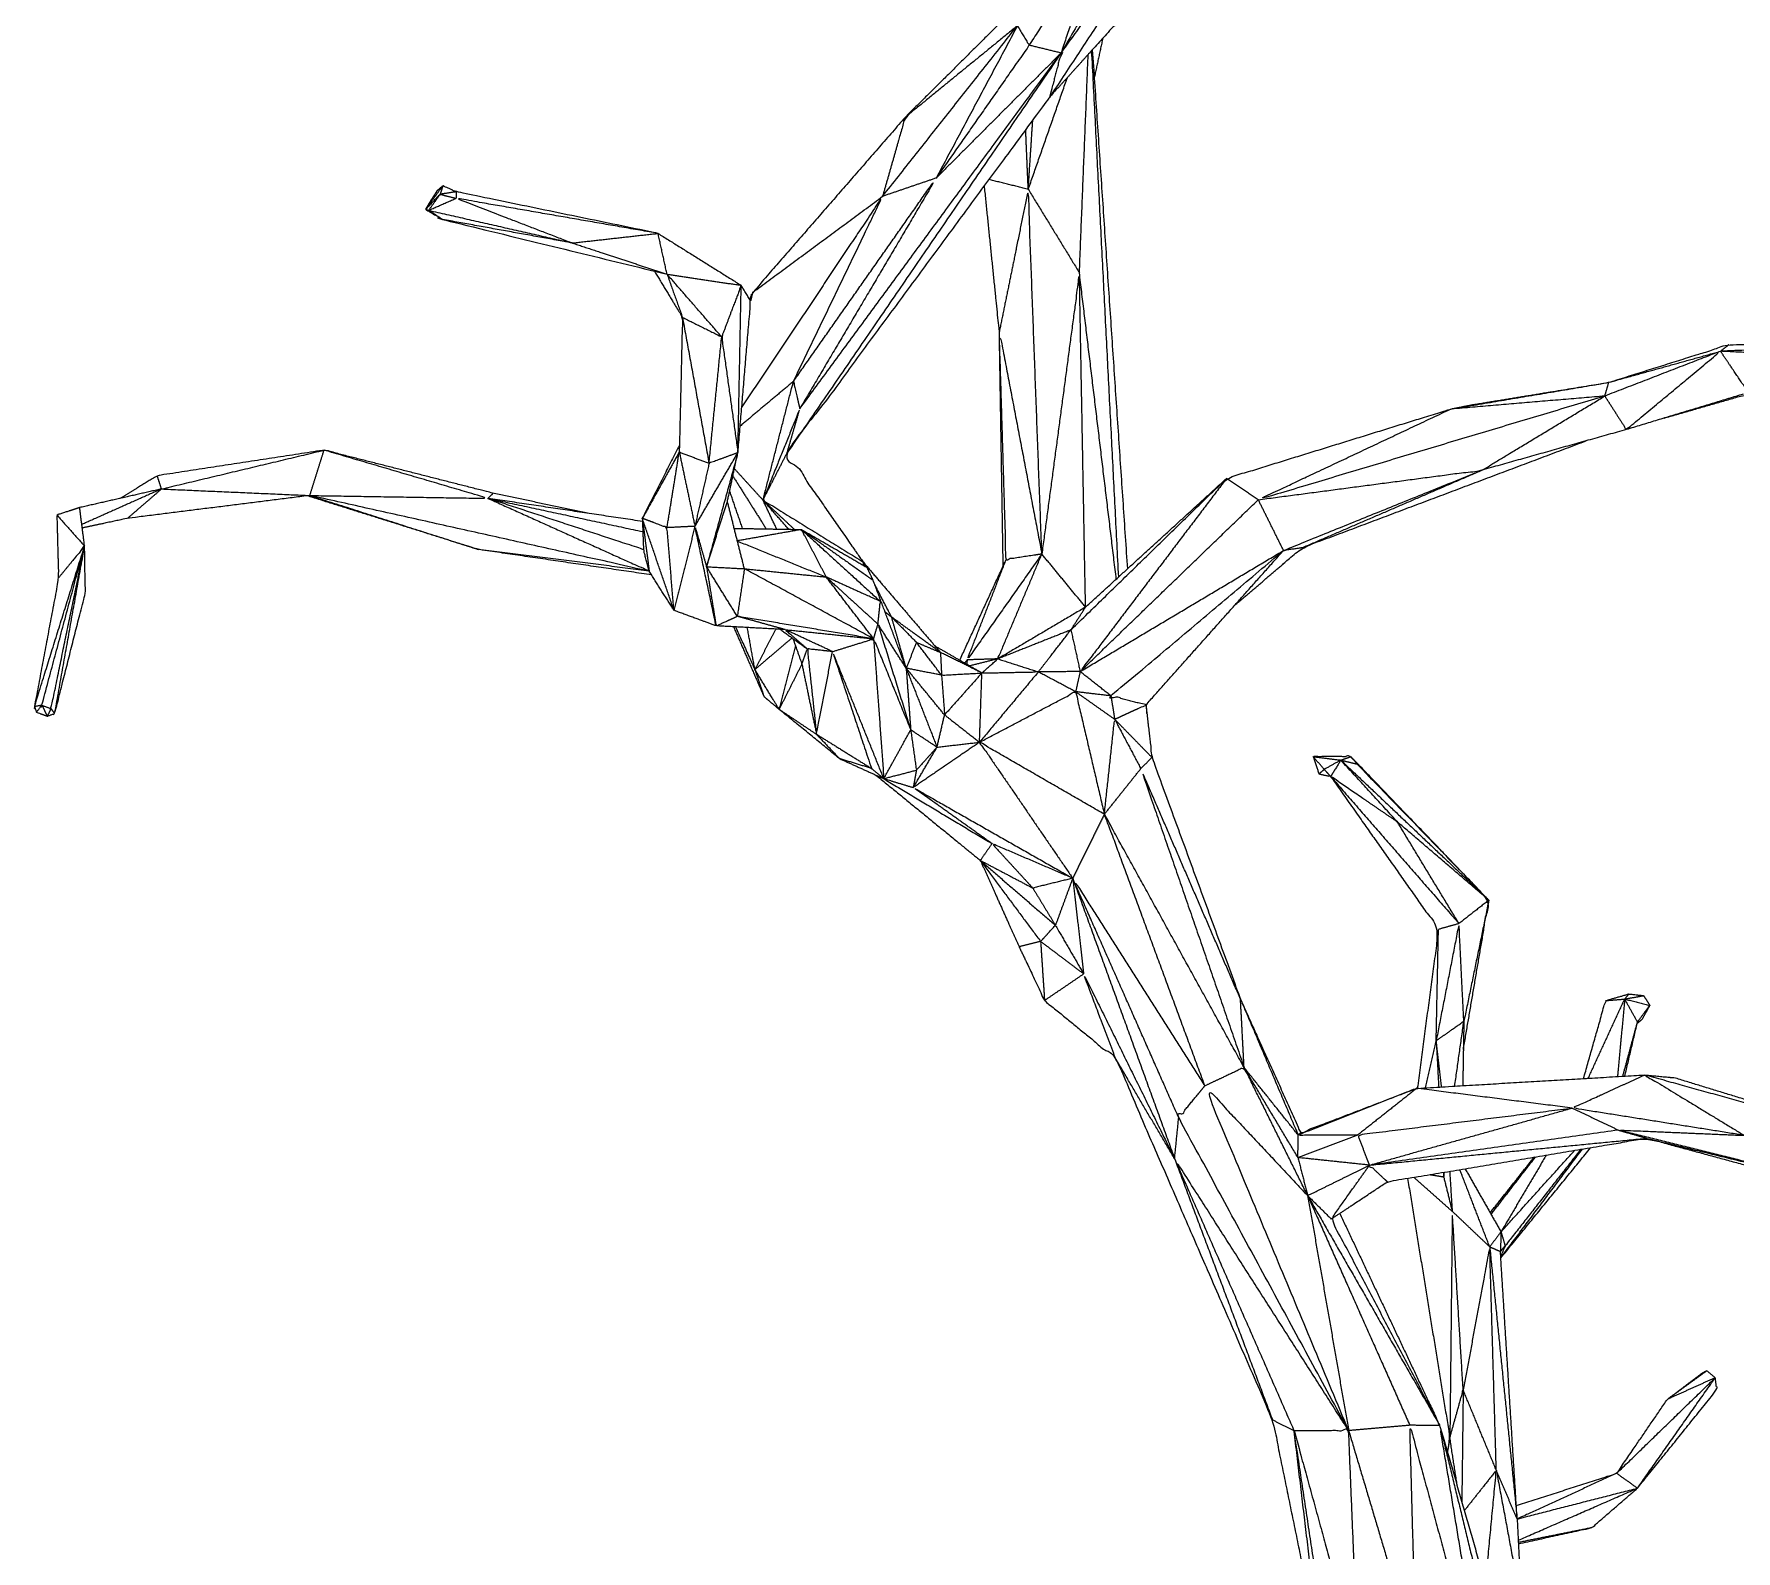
# Model space of a CAD drawing. Header units: centimetres. Extents: x 7653 to 15270, y 5751 to 14937.
# Drawn here: x 9348.8 to 9808, y 13373.2 to 13782.5 of the extents above; entities that cross this region are included whole.
import ezdxf

# ---------------------------------------------------------------- set-up
doc = ezdxf.new("R2010")
doc.units = ezdxf.units.CM
doc.layers.add('Make2D$Visible$Curves$Layer0', color=7, linetype='Continuous', true_color=0x000000)

msp = doc.modelspace()

# ---------------------------------------------------------------- linework, layer by layer
at = {"layer": 'Make2D$Visible$Curves$Layer0'}
for points, knots in [([(9703.98, 14187.35), (9685.88, 14165.71), (9667.78, 14144.07), (9661.34, 14134.87), (9654.91, 14125.67), (9641.46, 14105.58), (9628, 14085.49), (9621.99, 14069.76), (9615.97, 14054.04), (9611.5, 14035.84), (9607.04, 14017.64), (9608.36, 13998), (9609.68, 13978.36), (9620.77, 13949.54), (9631.87, 13920.73), (9641.18, 13898.31), (9650.49, 13875.89), (9652.02, 13866.52), (9653.55, 13857.16), (9632.2, 13822.01), (9610.84, 13786.85), (9597.32, 13773.41), (9583.8, 13759.97), (9563.23, 13736.35), (9542.66, 13712.73), (9542.25, 13711.83), (9541.84, 13710.93)], [0, 0, 0, 1, 1, 2, 2, 3, 3, 4, 4, 5, 5, 6, 6, 7, 7, 8, 8, 9, 9, 10, 10, 11, 11, 12, 12, 12.056202, 12.056202, 12.056202]), ([(9684.01, 13853.52), (9662.63, 13819.7), (9641.26, 13785.89), (9632.02, 13775.64), (9622.79, 13765.39), (9587.37, 13717.41), (9551.96, 13669.44), (9562.2, 13654.75), (9572.44, 13640.07), (9582.9, 13627.84), (9593.35, 13615.61)], [0.084196, 0.084196, 0.084196, 1, 1, 2, 2, 3, 3, 4, 4, 5, 5, 5]), ([(9636.49, 13809.36), (9652.97, 13831.14), (9669.46, 13852.92), (9647.68, 13815.13), (9625.9, 13777.34)], [0, 0, 0, 1, 1, 2, 2, 2]), ([(9625.9, 13777.34), (9652, 13813.46), (9678.09, 13849.59), (9650.44, 13807.49), (9622.79, 13765.39)], [0, 0, 0, 1, 1, 2, 2, 2]), ([(9614.12, 13784.71), (9625.31, 13797.03), (9636.49, 13809.36), (9626.89, 13794.4), (9617.29, 13779.45)], [0, 0, 0, 1, 1, 2, 2, 2]), ([(9577.74, 13738.68), (9595.93, 13761.69), (9614.12, 13784.71), (9612.48, 13785.78), (9610.84, 13786.85)], [0, 0, 0, 1, 1, 2, 2, 2]), ([(9614.12, 13784.71), (9598.96, 13772.34), (9583.8, 13759.97), (9580.77, 13749.32), (9577.74, 13738.68)], [0, 0, 0, 1, 1, 2, 2, 2]), ([(9614.12, 13784.71), (9615.71, 13782.08), (9617.29, 13779.45), (9604.75, 13761.53), (9592.21, 13743.62)], [0, 0, 0, 1, 1, 2, 2, 2]), ([(9555.39, 13681.36), (9590.65, 13729.35), (9625.9, 13777.34), (9624.34, 13771.36), (9622.79, 13765.39)], [0, 0, 0, 1, 1, 2, 2, 2]), ([(9517.15, 13728.68), (9489.93, 13734.29), (9462.72, 13739.91), (9460.9, 13740.71), (9459.08, 13741.51), (9458.28, 13740.83), (9457.48, 13740.15), (9456.49, 13738.59), (9455.49, 13737.03), (9454.95, 13736.1), (9454.42, 13735.16), (9456.7, 13733.8), (9458.98, 13732.43), (9489.27, 13725.05), (9519.57, 13717.67)], [-2, -2, -2, -1, -1, 0, 0, 1, 1, 2, 2, 3, 3, 4, 4, 5, 5, 5]), ([(9454.42, 13735.16), (9456.75, 13738.34), (9459.08, 13741.51), (9458.71, 13740.37), (9458.34, 13739.23)], [0, 0, 0, 1, 1, 2, 2, 2]), ([(9553.67, 13688.72), (9572.94, 13716.17), (9592.21, 13743.62), (9573.8, 13712.49), (9555.39, 13681.36)], [0, 0, 0, 1, 1, 2, 2, 2]), ([(9610.28, 13638.95), (9609.76, 13670.59), (9609.24, 13702.23), (9607.23, 13721.91), (9605.22, 13741.59)], [-3.954271, -3.954271, -3.954271, -3, -3, -2.047761, -2.047761, -2.047761]), ([(9458.34, 13739.23), (9456.38, 13737.2), (9454.42, 13735.16), (9454.84, 13735.03), (9455.26, 13734.9)], [0, 0, 0, 1, 1, 2, 2, 2]), ([(9455.26, 13734.9), (9456.8, 13737.07), (9458.34, 13739.23), (9460.48, 13738.69), (9462.62, 13738.15)], [0, 0, 0, 1, 1, 2, 2, 2]), ([(9458.98, 13732.43), (9457.12, 13733.67), (9455.26, 13734.9), (9458.94, 13736.53), (9462.62, 13738.15)], [0, 0, 0, 1, 1, 2, 2, 2]), ([(9517.15, 13728.68), (9489.88, 13733.42), (9462.62, 13738.15), (9478.31, 13732.12), (9494, 13726.09), (9506.78, 13721.88), (9519.57, 13717.67)], [0, 0, 0, 1, 1, 2, 2, 3, 3, 3]), ([(9553.67, 13688.72), (9565.7, 13713.7), (9577.74, 13738.68), (9558.74, 13710.27), (9539.74, 13681.86)], [0, 0, 0, 1, 1, 1.838969, 1.838969, 1.838969]), ([(9620.71, 13642.16), (9618.88, 13691.36), (9617.04, 13740.57), (9613.14, 13721.4), (9609.24, 13702.23)], [0, 0, 0, 1, 1, 2, 2, 2]), ([(9632.5, 13627.84), (9651.52, 13645.2), (9670.54, 13662.57), (9700.77, 13671.92), (9731, 13681.27), (9734.08, 13681.89), (9737.16, 13682.51), (9755.43, 13685.49), (9773.69, 13688.48), (9789.9, 13693.56), (9806.11, 13698.64), (9838.54, 13699.14), (9870.96, 13699.65), (9920.95, 13711.24), (9970.93, 13722.84), (10007.37, 13725.62), (10043.8, 13728.4)], [0, 0, 0, 1, 1, 2, 2, 3, 3, 4, 4, 5, 5, 6, 6, 7, 7, 8, 8, 8]), ([(9516.16, 13718.5), (9519.95, 13712.26), (9523.73, 13706.02), (9523.3, 13687.86), (9522.87, 13669.7)], [0.317316, 0.317316, 0.317316, 1, 1, 2, 2, 2]), ([(9872.57, 13693.49), (9923.54, 13707.71), (9974.5, 13721.94), (9973.99, 13717.48), (9973.48, 13713.01), (9923.03, 13703.25), (9872.57, 13693.49), (9838.21, 13695.18), (9803.84, 13696.88)], [0, 0, 0, 1, 1, 2, 2, 3, 3, 4, 4, 4]), ([(9534.32, 13700.75), (9526.94, 13709.21), (9519.57, 13717.67), (9529.57, 13716.17), (9539.58, 13714.67)], [0, 0, 0, 1, 1, 2, 2, 2]), ([(9538.7, 13669.52), (9536.51, 13685.13), (9534.32, 13700.75), (9536.95, 13707.71), (9539.58, 13714.67), (9539.14, 13692.1), (9538.7, 13669.52)], [0, 0, 0, 1, 1, 2, 2, 3, 3, 3]), ([(9540.44, 13638.2), (9538.15, 13647.29), (9535.86, 13656.37), (9537.28, 13662.95), (9538.7, 13669.52), (9540.42, 13689.97), (9542.14, 13710.42), (9540.86, 13712.55), (9539.58, 13714.67)], [-3, -3, -3, -2, -2, -1, -1, 0, 0, 1, 1, 1]), ([(9632.5, 13627.84), (9631.67, 13672.94), (9630.84, 13718.05), (9625.78, 13680.1), (9620.71, 13642.16)], [0, 0, 0, 1, 1, 2, 2, 2]), ([(9620.71, 13642.16), (9614.98, 13672.2), (9609.24, 13702.23), (9610.16, 13671.46), (9611.08, 13640.69), (9615.9, 13641.43), (9620.71, 13642.16)], [0, 0, 0, 1, 1, 2, 2, 3, 3, 3]), ([(9872.57, 13693.49), (9871.77, 13696.57), (9870.96, 13699.65), (9837.4, 13698.26), (9803.84, 13696.88)], [0, 0, 0, 1, 1, 2, 2, 2]), ([(9772.62, 13684.79), (9751.81, 13683.03), (9731, 13681.27), (9752.35, 13684.87), (9773.69, 13688.48), (9788.77, 13692.68), (9803.84, 13696.88)], [0, 0, 0, 1, 1, 2, 2, 3, 3, 3]), ([(9772.62, 13684.79), (9788.23, 13690.83), (9803.84, 13696.88), (9791.13, 13686.31), (9778.42, 13675.75), (9775.52, 13680.27), (9772.62, 13684.79)], [0, 0, 0, 1, 1, 2, 2, 3, 3, 3]), ([(9872.57, 13693.49), (9841.98, 13689.61), (9811.38, 13685.73), (9807.61, 13691.3), (9803.84, 13696.88)], [0, 0, 0, 1, 1, 2, 2, 2]), ([(9545.46, 13656.72), (9549.56, 13672.72), (9553.67, 13688.72), (9554.53, 13685.04), (9555.39, 13681.36)], [0, 0, 0, 1, 1, 2, 2, 2]), ([(9551.96, 13669.44), (9553.68, 13675.4), (9555.39, 13681.36), (9550.43, 13669.04), (9545.46, 13656.72), (9558.95, 13648.39), (9572.44, 13640.07)], [0, 0, 0, 1, 1, 2, 2, 3, 3, 3]), ([(9679.11, 13656.82), (9709.3, 13660.81), (9739.5, 13664.8), (9756.06, 13674.8), (9772.62, 13684.79)], [0, 0, 0, 1, 1, 2, 2, 2]), ([(9772.62, 13684.79), (9725.86, 13670.8), (9679.11, 13656.82), (9705.05, 13669.04), (9731, 13681.27)], [0, 0, 0, 1, 1, 2, 2, 2]), ([(9788.65, 13678.85), (9799.33, 13681.92), (9810.02, 13685), (9839.71, 13684.95), (9869.4, 13684.89), (9871.73, 13685.13), (9874.07, 13685.38)], [0.48576, 0.48576, 0.48576, 1, 1, 2, 2, 3, 3, 3]), ([(9672.66, 13628.24), (9681.79, 13636.04), (9690.91, 13643.84), (9729.24, 13658.27), (9767.56, 13672.7)], [0.569068, 0.569068, 0.569068, 1, 1, 1.988388, 1.988388, 1.988388]), ([(9498.14, 13653.17), (9485.4, 13655.87), (9472.65, 13658.57), (9449.84, 13664.38), (9427.02, 13670.19), (9404.52, 13666.74), (9382.01, 13663.29), (9377.01, 13660.24), (9372.01, 13657.19)], [0.413413, 0.413413, 0.413413, 1, 1, 2, 2, 3, 3, 3.612608, 3.612608, 3.612608]), ([(9423.19, 13657.96), (9447.22, 13657.57), (9471.24, 13657.19), (9449.13, 13663.69), (9427.02, 13670.19)], [0, 0, 0, 1, 1, 2, 2, 2]), ([(9522.92, 13671.56), (9517.91, 13661.68), (9512.9, 13651.8), (9513.06, 13647.59), (9513.21, 13643.37)], [0.255634, 0.255634, 0.255634, 1, 1, 2, 2, 2]), ([(9519.57, 13649.27), (9521.22, 13659.48), (9522.87, 13669.7), (9517.89, 13660.75), (9512.9, 13651.8)], [0, 0, 0, 1, 1, 2, 2, 2]), ([(9538.7, 13669.52), (9534.8, 13668.08), (9530.9, 13666.64), (9529, 13658.14), (9527.1, 13649.64)], [0, 0, 0, 1, 1, 2, 2, 2]), ([(9527.1, 13649.64), (9532.9, 13659.58), (9538.7, 13669.52), (9534.46, 13654.13), (9530.23, 13638.74)], [0, 0, 0, 1, 1, 2, 2, 2]), ([(9690.91, 13643.84), (9688.42, 13643.48), (9685.93, 13643.13), (9712.71, 13653.97), (9739.5, 13664.8)], [0, 0, 0, 1, 1, 2, 2, 2]), ([(9619.76, 13610.37), (9624.16, 13616.03), (9628.56, 13621.69), (9649.55, 13642.13), (9670.54, 13662.57)], [0, 0, 0, 1, 1, 2, 2, 2]), ([(9670.54, 13662.57), (9650.79, 13636.51), (9631.04, 13610.45), (9655.07, 13633.63), (9679.11, 13656.82)], [0, 0, 0, 1, 1, 2, 2, 2]), ([(9361.07, 13654.69), (9361.74, 13649.5), (9362.4, 13644.3), (9362.5, 13638), (9362.6, 13631.71), (9358.47, 13615.41), (9354.34, 13599.12), (9353.33, 13598.77), (9352.33, 13598.42), (9350.88, 13598.96), (9349.44, 13599.5), (9349.15, 13600.23), (9348.86, 13600.97), (9352.12, 13618.35), (9355.37, 13635.74), (9355.14, 13644.22), (9354.91, 13652.7), (9357.99, 13653.69), (9361.07, 13654.69)], [-8, -8, -8, -7, -7, -6, -6, -5, -5, -4, -4, -3, -3, -2, -2, -1, -1, 0, 0, 1, 1, 1]), ([(9423.19, 13657.96), (9398.59, 13654.87), (9373.98, 13651.79), (9367.88, 13650.48), (9361.78, 13649.18)], [0, 0, 0, 1, 1, 1.740338, 1.740338, 1.740338]), ([(9515.41, 13636.53), (9492.02, 13639.96), (9468.63, 13643.4), (9445.56, 13650.64), (9422.48, 13657.87)], [0.004824, 0.004824, 0.004824, 1, 1, 1.882878, 1.882878, 1.882878]), ([(9471.24, 13657.19), (9492.99, 13647.38), (9514.75, 13637.57), (9468.97, 13647.76), (9423.19, 13657.96)], [0, 0, 0, 1, 1, 2, 2, 2]), ([(9514.75, 13637.57), (9513.98, 13640.47), (9513.21, 13643.37), (9492.22, 13650.28), (9471.24, 13657.19)], [0, 0, 0, 1, 1, 2, 2, 2]), ([(9521.44, 13626.95), (9520.5, 13638.11), (9519.57, 13649.27), (9516.23, 13650.54), (9512.9, 13651.8)], [0, 0, 0, 1, 1, 2, 2, 2]), ([(9532.81, 13622.78), (9529.95, 13636.21), (9527.1, 13649.64), (9528.66, 13644.19), (9530.23, 13638.74)], [0, 0, 0, 1, 1, 2, 2, 2]), ([(9349.44, 13599.5), (9350.15, 13600.44), (9350.86, 13601.37), (9356.63, 13622.84), (9362.4, 13644.3), (9358.88, 13640.02), (9355.37, 13635.74)], [0, 0, 0, 1, 1, 2, 2, 3, 3, 3]), ([(9562.51, 13635.97), (9559.18, 13642.37), (9555.85, 13648.78), (9547.2, 13647.25), (9538.55, 13645.72)], [0, 0, 0, 1, 1, 1.994622, 1.994622, 1.994622]), ([(9538.56, 13645.66), (9550.54, 13640.81), (9562.51, 13635.97), (9569.49, 13629.61), (9576.48, 13623.25)], [2.004359, 2.004359, 2.004359, 3, 3, 4, 4, 4]), ([(9555.85, 13648.78), (9564.69, 13643.67), (9573.54, 13638.57), (9573.31, 13638.69), (9573.09, 13638.81)], [1, 1, 1, 2, 2, 2.027109, 2.027109, 2.027109]), ([(9350.86, 13601.37), (9349.86, 13601.17), (9348.86, 13600.97), (9355.63, 13622.63), (9362.4, 13644.3)], [0, 0, 0, 1, 1, 2, 2, 2]), ([(9350.86, 13601.37), (9352.11, 13600.91), (9353.35, 13600.44), (9357.88, 13622.37), (9362.4, 13644.3)], [0, 0, 0, 1, 1, 2, 2, 2]), ([(9353.35, 13600.44), (9353.85, 13599.78), (9354.34, 13599.12), (9358.37, 13621.71), (9362.4, 13644.3)], [0, 0, 0, 1, 1, 2, 2, 2]), ([(9620.71, 13642.16), (9610.64, 13627.88), (9600.57, 13613.61), (9605.83, 13627.15), (9611.08, 13640.69)], [0, 0, 0, 1, 1, 2, 2, 2]), ([(9604.53, 13610.06), (9606.68, 13611.96), (9608.83, 13613.87), (9614.77, 13628.02), (9620.71, 13642.16)], [0, 0, 0, 1, 1, 2, 2, 2]), ([(9640.35, 13597.59), (9644.57, 13599.52), (9648.8, 13601.45), (9644.08, 13602.67), (9639.36, 13603.88), (9662.64, 13623.51), (9685.93, 13643.13)], [0, 0, 0, 1, 1, 2, 2, 3, 3, 3]), ([(9551.42, 13621.78), (9542.11, 13622.28), (9532.81, 13622.78), (9527.12, 13624.87), (9521.44, 13626.95), (9518.09, 13632.26), (9514.75, 13637.57)], [-2, -2, -2, -1, -1, 0, 0, 1, 1, 1]), ([(9538.52, 13625.36), (9535.67, 13624.07), (9532.81, 13622.78), (9531.52, 13630.76), (9530.23, 13638.74), (9534.38, 13632.05), (9538.52, 13625.36)], [0, 0, 0, 1, 1, 2, 2, 3, 3, 3]), ([(9576.48, 13623.25), (9576.81, 13626.31), (9577.13, 13629.37), (9569.82, 13632.67), (9562.51, 13635.97)], [0, 0, 0, 1, 1, 2, 2, 2]), ([(9583.61, 13612.64), (9583.85, 13612), (9584.1, 13611.36), (9579.64, 13623.23), (9575.18, 13635.1)], [-0.07098, -0.07098, -0.07098, 0, 0, 1, 1, 1]), ([(9603.89, 13591.38), (9604.21, 13600.72), (9604.53, 13610.06), (9598.94, 13612.84), (9593.35, 13615.61), (9586.76, 13620.38), (9580.16, 13625.15), (9577.9, 13629.52), (9575.64, 13633.89)], [0, 0, 0, 1, 1, 2, 2, 3, 3, 3.586021, 3.586021, 3.586021]), ([(9538.05, 13622.5), (9540.66, 13616.75), (9543.27, 13611), (9544.51, 13607.34), (9545.74, 13603.67)], [0.703111, 0.703111, 0.703111, 1, 1, 2, 2, 2]), ([(9564.23, 13615.84), (9557.83, 13618.81), (9551.42, 13621.78), (9554.42, 13619.17), (9557.43, 13616.57)], [0, 0, 0, 1, 1, 2, 2, 2]), ([(9584.1, 13611.36), (9580.29, 13617.31), (9576.48, 13623.25), (9580.9, 13608.98), (9585.32, 13594.72)], [0, 0, 0, 1, 1, 2, 2, 2]), ([(9594.46, 13598.76), (9589.28, 13605.06), (9584.1, 13611.36), (9582.13, 13618.26), (9580.16, 13625.15)], [0, 0, 0, 1, 1, 2, 2, 2]), ([(9580.16, 13625.15), (9583.52, 13621.75), (9586.88, 13618.34), (9590.12, 13616.98), (9593.35, 13615.61)], [0, 0, 0, 1, 1, 2, 2, 2]), ([(9554.22, 13617.44), (9552.01, 13608.85), (9549.81, 13600.26), (9546.54, 13605.63), (9543.27, 13611)], [0.176834, 0.176834, 0.176834, 1, 1, 2, 2, 2]), ([(9564.23, 13615.84), (9569.78, 13617.56), (9575.32, 13619.29), (9580.32, 13607), (9585.32, 13594.72)], [0, 0, 0, 1, 1, 2, 2, 2]), ([(9564.23, 13615.84), (9562.07, 13604.69), (9559.9, 13593.54), (9558.66, 13605.05), (9557.43, 13616.57), (9560.83, 13616.2), (9564.23, 13615.84)], [0, 0, 0, 1, 1, 2, 2, 3, 3, 3]), ([(9578.06, 13581.56), (9576.4, 13582.94), (9574.74, 13584.31), (9569.48, 13600.08), (9564.23, 13615.84), (9571.15, 13598.7), (9578.06, 13581.56)], [0, 0, 0, 1, 1, 2, 2, 3, 3, 3]), ([(9593.35, 13615.61), (9593.5, 13612.54), (9593.65, 13609.47), (9599.09, 13609.77), (9604.53, 13610.06)], [0, 0, 0, 1, 1, 2, 2, 2]), ([(9604.53, 13610.06), (9599.5, 13604.41), (9594.46, 13598.76), (9599.18, 13595.07), (9603.89, 13591.38)], [0, 0, 0, 1, 1, 2, 2, 2]), ([(9604.53, 13610.06), (9612.15, 13610.22), (9619.76, 13610.37), (9611.83, 13600.88), (9603.89, 13591.38)], [0, 0, 0, 1, 1, 2, 2, 2]), ([(9566.1, 13586.97), (9557.96, 13593.62), (9549.81, 13600.26), (9547.77, 13601.97), (9545.74, 13603.67)], [0, 0, 0, 1, 1, 2, 2, 2]), ([(9603.89, 13591.38), (9616.86, 13598.2), (9629.83, 13605.01), (9633.7, 13588.48), (9637.58, 13571.94)], [0, 0, 0, 1, 1, 2, 2, 2]), ([(9648.8, 13601.45), (9649.6, 13594.36), (9650.41, 13587.28), (9662.36, 13554.68), (9674.31, 13522.07), (9682.44, 13504.05), (9690.56, 13486.03), (9706.22, 13492.01), (9721.87, 13497.99), (9752.64, 13499.81), (9783.41, 13501.62), (9787.34, 13501.24), (9791.27, 13500.87)], [-1, -1, -1, 0, 0, 1, 1, 2, 2, 3, 3, 4, 4, 5, 5, 5]), ([(9592.41, 13590.05), (9588.87, 13592.38), (9585.32, 13594.72), (9586.08, 13589.28), (9586.84, 13583.84)], [0, 0, 0, 1, 1, 2, 2, 2]), ([(9637.58, 13571.94), (9638.96, 13584.77), (9640.35, 13597.59), (9643.88, 13590.93), (9647.42, 13584.26)], [0, 0, 0, 1, 1, 2, 2, 2]), ([(9586.02, 13579.16), (9586.43, 13581.5), (9586.84, 13583.84), (9589.63, 13586.95), (9592.41, 13590.05), (9589.22, 13584.6), (9586.02, 13579.16)], [0, 0, 0, 1, 1, 2, 2, 3, 3, 3]), ([(9637.58, 13571.94), (9620.73, 13581.66), (9603.89, 13591.38), (9616.47, 13573.04), (9629.04, 13554.69)], [0, 0, 0, 1, 1, 2, 2, 2]), ([(9566.1, 13586.97), (9572.08, 13584.26), (9578.06, 13581.56), (9582.04, 13580.36), (9586.02, 13579.16)], [0, 0, 0, 1, 1, 2, 2, 2]), ([(9734.45, 13508.47), (9737.89, 13528.62), (9741.32, 13548.76), (9722.72, 13568.13), (9704.11, 13587.5), (9699.02, 13587.5), (9693.93, 13587.49), (9694.71, 13585.16), (9695.49, 13582.83), (9697.07, 13582.49), (9698.64, 13582.14), (9713.18, 13561.51), (9727.73, 13540.89), (9724.88, 13519.44), (9722.03, 13498)], [-3.915553, -3.915553, -3.915553, -3, -3, -2, -2, -1, -1, 0, 0, 1, 1, 2, 2, 2.658586, 2.658586, 2.658586]), ([(9701.39, 13586.56), (9699.14, 13585.31), (9696.89, 13584.06), (9697.76, 13583.1), (9698.64, 13582.14)], [0, 0, 0, 1, 1, 2, 2, 2]), ([(9716.66, 13569.87), (9709.02, 13578.22), (9701.39, 13586.56), (9700.01, 13584.35), (9698.64, 13582.14)], [0, 0, 0, 1, 1, 2, 2, 2]), ([(9704.11, 13587.5), (9704.93, 13586.5), (9705.75, 13585.5), (9723.54, 13567.13), (9741.32, 13548.76)], [1, 1, 1, 2, 2, 3, 3, 3]), ([(9575.9, 13582.54), (9590, 13571.02), (9604.1, 13559.5), (9609.34, 13547.85), (9614.57, 13536.21), (9618, 13528.96), (9621.43, 13521.71), (9631.02, 13513.87), (9640.61, 13506.03), (9661.78, 13457.28), (9682.95, 13408.52), (9689.5, 13376.58), (9696.05, 13344.64)], [0.044682, 0.044682, 0.044682, 1, 1, 2, 2, 3, 3, 4, 4, 5, 5, 6, 6, 6]), ([(9674.31, 13522.07), (9660.87, 13553.17), (9647.42, 13584.26), (9661.35, 13543.95), (9675.28, 13503.63)], [0, 0, 0, 1, 1, 2, 2, 2]), ([(9733.27, 13542.45), (9715.95, 13562.29), (9698.64, 13582.14), (9707.65, 13576.01), (9716.66, 13569.87), (9724.96, 13556.16), (9733.27, 13542.45)], [0, 0, 0, 1, 1, 2, 2, 3, 3, 3]), ([(9607.27, 13564.02), (9596.65, 13571.59), (9586.02, 13579.16), (9607.53, 13566.93), (9629.04, 13554.69)], [0, 0, 0, 1, 1, 2, 2, 2]), ([(9675.28, 13503.63), (9656.43, 13537.79), (9637.58, 13571.94), (9651.12, 13535.29), (9664.66, 13498.64)], [0, 0, 0, 1, 1, 2, 2, 2]), ([(9629.04, 13554.69), (9618.16, 13559.36), (9607.27, 13564.02), (9612.77, 13558.03), (9618.27, 13552.04)], [0, 0, 0, 1, 1, 2, 2, 2]), ([(9629.04, 13554.69), (9623.66, 13553.37), (9618.27, 13552.04), (9621.33, 13547.01), (9624.38, 13541.98)], [0, 0, 0, 1, 1, 2, 2, 2]), ([(9657.64, 13490.08), (9643.34, 13522.39), (9629.04, 13554.69), (9646.85, 13526.67), (9664.66, 13498.64)], [0, 0, 0, 1, 1, 2, 2, 2]), ([(9620.38, 13537.62), (9622.38, 13539.8), (9624.38, 13541.98), (9628.18, 13535.43), (9631.99, 13528.87)], [0, 0, 0, 1, 1, 2, 2, 2]), ([(9734.58, 13516.02), (9733.92, 13529.23), (9733.27, 13542.45), (9730.19, 13526.64), (9727.12, 13510.84)], [0, 0, 0, 1, 1, 2, 2, 2]), ([(9631.99, 13528.87), (9626.18, 13533.25), (9620.38, 13537.62), (9620.9, 13529.67), (9621.43, 13521.71)], [0, 0, 0, 1, 1, 2, 2, 2]), ([(9656.53, 13479.02), (9644.26, 13503.95), (9631.99, 13528.87), (9636.3, 13517.45), (9640.61, 13506.03), (9648.57, 13492.53), (9656.53, 13479.02)], [0, 0, 0, 1, 1, 2, 2, 3, 3, 3]), ([(9766.88, 13500.65), (9769.87, 13511.16), (9772.85, 13521.67), (9775.97, 13522.56), (9779.09, 13523.46), (9781.09, 13523.23), (9783.09, 13523.01), (9783.92, 13521.69), (9784.76, 13520.38)], [1.247928, 1.247928, 1.247928, 2, 2, 3, 3, 4, 4, 5, 5, 5]), ([(9779.09, 13523.46), (9778.54, 13522.77), (9777.98, 13522.09), (9781.37, 13521.23), (9784.76, 13520.38)], [3, 3, 3, 4, 4, 5, 5, 5]), ([(9778.02, 13501.3), (9779.73, 13508.6), (9781.44, 13515.89), (9783.1, 13518.14), (9784.76, 13520.38)], [1.434953, 1.434953, 1.434953, 2, 2, 3, 3, 3]), ([(9732.11, 13498.59), (9733.35, 13507.31), (9734.58, 13516.02), (9730.85, 13513.43), (9727.12, 13510.84)], [0.443749, 0.443749, 0.443749, 1, 1, 2, 2, 2]), ([(9724.21, 13498.13), (9725.66, 13504.48), (9727.12, 13510.84), (9727.46, 13504.59), (9727.8, 13498.34)], [0.6376911, 0.6376911, 0.6376911, 1, 1, 1.3403658, 1.3403658, 1.3403658]), ([(9692.43, 13469.05), (9683.86, 13486.34), (9675.28, 13503.63), (9669.97, 13501.13), (9664.66, 13498.64)], [0, 0, 0, 1, 1, 2, 2, 2]), ([(9703.5, 13405.64), (9680.57, 13447.86), (9657.64, 13490.08), (9661.15, 13494.36), (9664.66, 13498.64)], [0, 0, 0, 1, 1, 2, 2, 2]), ([(9721.87, 13497.99), (9705.87, 13491.7), (9689.87, 13485.41), (9697.94, 13485.43), (9706.01, 13485.45)], [0, 0, 0, 1, 1, 2, 2, 2]), ([(9763.82, 13492.67), (9742.85, 13495.33), (9721.87, 13497.99), (9721.95, 13497.99), (9722.03, 13498)], [0, 0, 0, 1, 1, 1.002319, 1.002319, 1.002319]), ([(9810.26, 13485.3), (9787.04, 13488.99), (9763.82, 13492.67), (9773.62, 13497.15), (9783.41, 13501.62)], [0, 0, 0, 1, 1, 2, 2, 2]), ([(9838.41, 13486.23), (9824.34, 13485.77), (9810.26, 13485.3), (9796.84, 13493.46), (9783.41, 13501.62), (9810.91, 13493.93), (9838.41, 13486.23)], [0, 0, 0, 1, 1, 2, 2, 3, 3, 3]), ([(9703.5, 13405.64), (9684.08, 13452.14), (9664.66, 13498.64), (9678.55, 13483.85), (9692.43, 13469.05), (9700.78, 13473.16), (9709.12, 13477.27)], [0, 0, 0, 1, 1, 2, 2, 3, 3, 3]), ([(9709.12, 13477.27), (9707.56, 13481.36), (9706.01, 13485.45), (9734.91, 13489.06), (9763.82, 13492.67)], [0, 0, 0, 1, 1, 2, 2, 2]), ([(9709.12, 13477.27), (9699.46, 13478.29), (9689.81, 13479.32), (9697.91, 13482.38), (9706.01, 13485.45)], [0, 0, 0, 1, 1, 2, 2, 2]), ([(9698.81, 13462.74), (9706.38, 13467.76), (9713.94, 13472.79), (9748.92, 13478.65), (9783.89, 13484.52), (9809.77, 13477.52), (9835.65, 13470.52)], [0, 0, 0, 1, 1, 2, 2, 2.944199, 2.944199, 2.944199]), ([(9776.27, 13486.74), (9742.7, 13482.01), (9709.12, 13477.27), (9711.53, 13475.03), (9713.94, 13472.79)], [0, 0, 0, 1, 1, 2, 2, 2]), ([(9776.27, 13486.74), (9780.08, 13485.63), (9783.89, 13484.52), (9807.84, 13478.72), (9831.8, 13472.93)], [0, 0, 0, 1, 1, 2, 2, 2]), ([(9831.8, 13472.93), (9804.04, 13479.84), (9776.27, 13486.74), (9793.27, 13486.02), (9810.26, 13485.3)], [0, 0, 0, 1, 1, 2, 2, 2]), ([(9766.13, 13481.54), (9755.93, 13468.51), (9745.72, 13455.48), (9745.13, 13454.08), (9744.54, 13452.67)], [0.310548, 0.310548, 0.310548, 1, 1, 1.734178, 1.734178, 1.734178]), ([(9756.82, 13479.98), (9750.71, 13469.63), (9744.61, 13459.28), (9754.54, 13470.27), (9764.47, 13481.26)], [0.399016, 0.399016, 0.399016, 1, 1, 1.646651, 1.646651, 1.646651]), ([(9703.5, 13405.64), (9680.01, 13442.33), (9656.53, 13479.02), (9672.66, 13442.29), (9688.79, 13405.55)], [0, 0, 0, 1, 1, 2, 2, 2]), ([(9728.1, 13407.01), (9713.46, 13434.88), (9698.81, 13462.74), (9703.96, 13470), (9709.12, 13477.27)], [0, 0, 0, 1, 1, 2, 2, 2]), ([(9725.47, 13474.72), (9727.3, 13474.42), (9729.13, 13474.12), (9730.29, 13469.47), (9731.45, 13464.81)], [0.635809, 0.635809, 0.635809, 1, 1, 2, 2, 2]), ([(9719.41, 13473.71), (9725.11, 13438.72), (9730.81, 13403.74), (9730.48, 13401.82), (9730.15, 13399.89)], [3.028552, 3.028552, 3.028552, 4, 4, 4.093179, 4.093179, 4.093179]), ([(9701.09, 13464.25), (9714.6, 13435.63), (9728.1, 13407.01), (9738.65, 13370.35), (9749.2, 13333.68), (9771.46, 13327.95), (9793.71, 13322.22), (9813.86, 13310.23), (9834.01, 13298.24), (9876.11, 13253.44), (9918.2, 13208.65)], [-0.996966, -0.996966, -0.996966, 0, 0, 1, 1, 2, 2, 3, 3, 3.998938, 3.998938, 3.998938]), ([(9734.4, 13416.6), (9732.93, 13440.7), (9731.45, 13464.81), (9731.13, 13434.27), (9730.81, 13403.74)], [0, 0, 0, 1, 1, 2, 2, 2]), ([(9743.34, 13394.96), (9742.45, 13425.1), (9741.56, 13455.24), (9737.98, 13435.92), (9734.4, 13416.6)], [0, 0, 0, 1, 1, 2, 2, 2]), ([(9741.56, 13455.24), (9743.01, 13454.6), (9744.45, 13453.96), (9745.09, 13454.72), (9745.72, 13455.48)], [0, 0, 0, 1, 1, 2, 2, 2]), ([(9748.72, 13385.4), (9762.28, 13389.76), (9775.84, 13394.13), (9782.68, 13404.12), (9789.52, 13414.1), (9793.98, 13417.46), (9798.44, 13420.82)], [1.00946, 1.00946, 1.00946, 2, 2, 3, 3, 4, 4, 4]), ([(9749.3, 13375.11), (9759.19, 13377.28), (9769.09, 13379.44), (9775.26, 13384.78), (9781.44, 13390.11), (9792.15, 13403.4), (9802.87, 13416.7), (9802.64, 13418.3), (9802.41, 13419.9), (9801.27, 13420.85), (9800.14, 13421.8), (9799.29, 13421.31), (9798.44, 13420.82)], [0.277268, 0.277268, 0.277268, 1, 1, 2, 2, 3, 3, 4, 4, 5, 5, 6, 6, 6]), ([(9802.41, 13419.9), (9795.97, 13417), (9789.52, 13414.1), (9794.83, 13417.95), (9800.14, 13421.8)], [3, 3, 3, 4, 4, 5, 5, 5]), ([(9730.81, 13403.74), (9732.61, 13410.17), (9734.4, 13416.6), (9734.22, 13401.5), (9734.03, 13386.4)], [0, 0, 0, 1, 1, 1.902758, 1.902758, 1.902758]), ([(9699.22, 13336.36), (9702.65, 13339.63), (9706.08, 13342.89), (9697.43, 13374.22), (9688.79, 13405.55), (9694, 13370.96), (9699.22, 13336.36)], [0, 0, 0, 1, 1, 2, 2, 3, 3, 3]), ([(9706.08, 13342.89), (9704.79, 13374.27), (9703.5, 13405.64), (9696.14, 13405.6), (9688.79, 13405.55)], [0, 0, 0, 1, 1, 2, 2, 2]), ([(9699.22, 13336.36), (9697.63, 13340.5), (9696.05, 13344.64), (9692.42, 13375.1), (9688.79, 13405.55)], [0, 0, 0, 1, 1, 2, 2, 2]), ([(9721.73, 13344.59), (9720.87, 13375.83), (9720.01, 13407.08), (9730.51, 13368.12), (9741.01, 13329.15)], [0, 0, 0, 1, 1, 2, 2, 2]), ([(9741.01, 13329.15), (9734.56, 13368.08), (9728.1, 13407.01), (9737.05, 13370.29), (9746, 13333.57)], [0, 0, 0, 1, 1, 2, 2, 2]), ([(9740.43, 13364.16), (9741.89, 13379.56), (9743.34, 13394.96), (9739.03, 13389.51), (9734.71, 13384.06)], [0.241952, 0.241952, 0.241952, 1, 1, 1.923302, 1.923302, 1.923302]), ([(9775.84, 13394.13), (9762.4, 13387.97), (9748.97, 13381.8), (9765.2, 13385.96), (9781.44, 13390.11)], [0, 0, 0, 1, 1, 2, 2, 2])]:
    msp.add_open_spline(points, degree=2, knots=knots, dxfattribs=at)
for points in [[(9636.49, 13809.36), (9631.2, 13793.35), (9625.9, 13777.34)], [(9614.12, 13784.71), (9603.17, 13764.16), (9592.21, 13743.62)], [(9625.9, 13777.34), (9621.6, 13778.39), (9617.29, 13779.45)], [(9641.45, 13636), (9637.81, 13707.02), (9634.18, 13778.03)], [(9634.33, 13778.2), (9639.06, 13708.17), (9643.79, 13638.14)], [(9637.14, 13781.32), (9635.99, 13775.98), (9634.84, 13770.64)], [(9625.9, 13777.34), (9588.93, 13723.39), (9551.96, 13669.44)], [(9625.9, 13777.34), (9609.06, 13760.48), (9592.21, 13743.62)], [(9630.84, 13718.05), (9632.03, 13747.51), (9633.22, 13776.96)], [(9617.04, 13740.57), (9622.31, 13755.64), (9627.59, 13770.72)], [(9617.04, 13740.57), (9617.65, 13749.91), (9618.26, 13759.26)], [(9617.04, 13740.57), (9616.69, 13748.62), (9616.35, 13756.67)], [(9592.21, 13743.62), (9584.98, 13741.15), (9577.74, 13738.68)], [(9617.04, 13740.57), (9611.73, 13741.89), (9606.42, 13743.21)], [(9457.48, 13740.15), (9455.95, 13737.66), (9454.42, 13735.16)], [(9462.72, 13739.91), (9460.53, 13739.57), (9458.34, 13739.23)], [(9462.72, 13739.91), (9462.67, 13739.03), (9462.62, 13738.15)], [(9542.66, 13712.73), (9560.2, 13725.7), (9577.74, 13738.68)], [(9617.04, 13740.57), (9623.94, 13729.31), (9630.84, 13718.05)], [(9455.26, 13734.9), (9474.63, 13730.5), (9494, 13726.09)], [(9494, 13726.09), (9476.49, 13729.26), (9458.98, 13732.43)], [(9494, 13726.09), (9505.57, 13727.39), (9517.15, 13728.68)], [(9519.57, 13717.67), (9518.36, 13723.17), (9517.15, 13728.68)], [(9517.15, 13728.68), (9528.36, 13721.68), (9539.58, 13714.67)], [(9640.8, 13635.41), (9635.82, 13676.73), (9630.84, 13718.05)], [(9519.57, 13717.67), (9521.65, 13711.84), (9523.73, 13706.02)], [(9542.66, 13712.73), (9542.39, 13711.6), (9542.11, 13710.47)], [(9523.73, 13706.02), (9529.03, 13703.38), (9534.32, 13700.75)], [(9523.73, 13706.02), (9527.32, 13686.33), (9530.9, 13666.64)], [(9530.9, 13666.64), (9532.61, 13683.69), (9534.32, 13700.75)], [(9806.11, 13698.64), (9804.98, 13697.76), (9803.84, 13696.88)], [(9553.67, 13688.72), (9546.49, 13682.71), (9539.31, 13676.7)], [(9772.62, 13684.79), (9773.16, 13686.64), (9773.69, 13688.48)], [(9809.92, 13685.29), (9794.17, 13680.52), (9778.42, 13675.75)], [(9778.42, 13675.75), (9758.96, 13670.28), (9739.5, 13664.8)], [(9383.16, 13659.72), (9405.09, 13664.96), (9427.02, 13670.19)], [(9423.19, 13657.96), (9425.11, 13664.08), (9427.02, 13670.19)], [(9522.87, 13669.7), (9524.99, 13659.67), (9527.1, 13649.64)], [(9522.87, 13669.7), (9526.89, 13668.17), (9530.9, 13666.64)], [(9545.46, 13656.72), (9548.71, 13663.08), (9551.96, 13669.44)], [(9383.16, 13659.72), (9382.59, 13661.51), (9382.01, 13663.29)], [(9537.34, 13663.2), (9541.83, 13656.08), (9546.32, 13648.95)], [(9537.76, 13665.15), (9541.61, 13660.94), (9545.46, 13656.72)], [(9690.91, 13643.84), (9715.21, 13654.32), (9739.5, 13664.8)], [(9383.16, 13659.72), (9372.12, 13657.21), (9361.07, 13654.69)], [(9383.16, 13659.72), (9372.41, 13654.92), (9361.66, 13650.13)], [(9383.16, 13659.72), (9378.57, 13655.75), (9373.98, 13651.79)], [(9383.16, 13659.72), (9403.18, 13658.84), (9423.19, 13657.96)], [(9471.24, 13657.19), (9471.95, 13657.88), (9472.65, 13658.57)], [(9539.95, 13649.06), (9538.21, 13654.13), (9536.47, 13659.21)], [(9679.11, 13656.82), (9674.82, 13659.69), (9670.54, 13662.57)], [(9423.19, 13657.96), (9445.91, 13650.68), (9468.63, 13643.4)], [(9471.24, 13657.19), (9492.13, 13652.7), (9513.03, 13648.2)], [(9512.93, 13650.96), (9492.08, 13654.07), (9471.24, 13657.19)], [(9530.23, 13638.74), (9533.05, 13647.56), (9535.86, 13656.37)], [(9553.93, 13648.81), (9549.69, 13652.77), (9545.46, 13656.72)], [(9549.17, 13648.9), (9547.31, 13652.81), (9545.46, 13656.72)], [(9552.41, 13648.84), (9548.93, 13652.78), (9545.46, 13656.72)], [(9685.93, 13643.13), (9682.52, 13649.97), (9679.11, 13656.82)], [(9354.91, 13652.7), (9358.65, 13648.5), (9362.4, 13644.3)], [(9512.9, 13651.8), (9513.83, 13644.69), (9514.75, 13637.57)], [(9521.44, 13626.95), (9517.17, 13639.38), (9512.9, 13651.8)], [(9527.1, 13649.64), (9523.33, 13649.46), (9519.57, 13649.27)], [(9527.1, 13649.64), (9524.27, 13638.3), (9521.44, 13626.95)], [(9537.7, 13649.1), (9546.77, 13648.94), (9555.85, 13648.78)], [(9555.85, 13648.78), (9566.49, 13639.08), (9577.13, 13629.37)], [(9555.85, 13648.78), (9565.51, 13641.94), (9575.18, 13635.1)], [(9514.75, 13637.57), (9491.69, 13640.48), (9468.63, 13643.4)], [(9573.08, 13638.84), (9572.76, 13639.45), (9572.44, 13640.07)], [(9572.44, 13640.07), (9572.48, 13639.61), (9572.53, 13639.16)], [(9598.55, 13613.5), (9604.81, 13627.09), (9611.08, 13640.69)], [(9632.5, 13627.84), (9626.61, 13635), (9620.71, 13642.16)], [(9631.04, 13610.45), (9658.49, 13626.79), (9685.93, 13643.13)], [(9648.8, 13601.45), (9667.36, 13622.29), (9685.93, 13643.13)], [(9530.23, 13638.74), (9535.33, 13638.47), (9540.44, 13638.2)], [(9540.44, 13638.2), (9539.48, 13631.78), (9538.52, 13625.36)], [(9540.44, 13638.2), (9540.42, 13638.24), (9540.4, 13638.29)], [(9540.44, 13638.2), (9551.47, 13637.08), (9562.51, 13635.97)], [(9575.32, 13619.29), (9557.88, 13628.75), (9540.44, 13638.2)], [(9575.32, 13619.29), (9568.92, 13627.63), (9562.51, 13635.97)], [(9575.18, 13635.1), (9574.36, 13636.84), (9573.54, 13638.57)], [(9578.38, 13626.6), (9579.27, 13625.88), (9580.16, 13625.15)], [(9632.5, 13627.84), (9620.67, 13620.85), (9608.83, 13613.87)], [(9628.56, 13621.69), (9630.53, 13624.76), (9632.5, 13627.84)], [(9537.52, 13622.53), (9541.63, 13613.1), (9545.74, 13603.67)], [(9575.32, 13619.29), (9556.92, 13622.32), (9538.52, 13625.36)], [(9551.42, 13621.78), (9544.97, 13623.57), (9538.52, 13625.36)], [(9543.27, 13611), (9542.25, 13616.67), (9541.23, 13622.33)], [(9548.9, 13621.92), (9546.09, 13616.46), (9543.27, 13611)], [(9550.1, 13621.85), (9553.76, 13619.21), (9557.43, 13616.57)], [(9551.42, 13621.78), (9563.37, 13620.54), (9575.32, 13619.29)], [(9575.32, 13619.29), (9575.9, 13621.27), (9576.48, 13623.25)], [(9628.56, 13621.69), (9618.69, 13617.78), (9608.83, 13613.87)], [(9628.56, 13621.69), (9629.8, 13616.07), (9631.04, 13610.45)], [(9543.27, 13611), (9548.29, 13615.27), (9553.3, 13619.54)], [(9553.54, 13619.37), (9554.75, 13615.92), (9555.96, 13612.48)], [(9575.32, 13619.29), (9576.69, 13600.43), (9578.06, 13581.56)], [(9586.88, 13618.34), (9585.49, 13614.85), (9584.1, 13611.36)], [(9593.65, 13609.47), (9590.26, 13613.91), (9586.88, 13618.34)], [(9604.53, 13610.06), (9598.22, 13613.68), (9591.91, 13617.3)], [(9555.96, 13612.48), (9552.88, 13606.37), (9549.81, 13600.26)], [(9555.96, 13612.48), (9556.7, 13614.52), (9557.43, 13616.57)], [(9555.96, 13612.48), (9557.93, 13603.01), (9559.9, 13593.54)], [(9584.1, 13611.36), (9583.85, 13612), (9583.61, 13612.64)], [(9600.57, 13613.61), (9600.23, 13613.17), (9599.88, 13612.73)], [(9600.57, 13613.61), (9600.48, 13613.02), (9600.39, 13612.44)], [(9608.83, 13613.87), (9604.7, 13613.74), (9600.57, 13613.61)], [(9608.83, 13613.87), (9605.02, 13612.92), (9601.2, 13611.97)], [(9608.83, 13613.87), (9614.3, 13612.12), (9619.76, 13610.37)], [(9584.1, 13611.36), (9588.26, 13600.7), (9592.41, 13590.05)], [(9584.1, 13611.36), (9584.71, 13603.04), (9585.32, 13594.72)], [(9593.65, 13609.47), (9588.87, 13610.42), (9584.1, 13611.36)], [(9593.65, 13609.47), (9594.05, 13604.11), (9594.46, 13598.76)], [(9631.04, 13610.45), (9625.4, 13610.41), (9619.76, 13610.37)], [(9629.83, 13605.01), (9624.79, 13607.69), (9619.76, 13610.37)], [(9631.04, 13610.45), (9630.43, 13607.73), (9629.83, 13605.01)], [(9639.36, 13603.88), (9635.2, 13607.16), (9631.04, 13610.45)], [(9629.83, 13605.01), (9635.09, 13601.3), (9640.35, 13597.59)], [(9639.36, 13603.88), (9634.59, 13604.45), (9629.83, 13605.01)], [(9639.36, 13603.88), (9639.85, 13600.74), (9640.35, 13597.59)], [(9350.86, 13601.37), (9351.6, 13599.9), (9352.33, 13598.42)], [(9353.35, 13600.44), (9352.84, 13599.43), (9352.33, 13598.42)], [(9549.81, 13600.26), (9554.85, 13596.9), (9559.9, 13593.54)], [(9592.41, 13590.05), (9593.44, 13594.4), (9594.46, 13598.76)], [(9649.06, 13599.12), (9648.99, 13600.36), (9648.92, 13601.59)], [(9578.06, 13581.56), (9581.69, 13588.14), (9585.32, 13594.72)], [(9640.35, 13597.59), (9645.38, 13592.44), (9650.41, 13587.28)], [(9559.9, 13593.54), (9567.32, 13588.93), (9574.74, 13584.31)], [(9559.9, 13593.54), (9563, 13590.25), (9566.1, 13586.97)], [(9603.89, 13591.38), (9594.96, 13585.27), (9586.02, 13579.16)], [(9592.41, 13590.05), (9598.15, 13590.71), (9603.89, 13591.38)], [(9574.74, 13584.31), (9570.42, 13585.64), (9566.1, 13586.97)], [(9647.42, 13584.26), (9648.91, 13585.77), (9650.41, 13587.28)], [(9696.89, 13584.06), (9695.41, 13585.78), (9693.93, 13587.49)], [(9693.93, 13587.49), (9697.66, 13587.03), (9701.39, 13586.56)], [(9701.39, 13586.56), (9702.75, 13587.03), (9704.11, 13587.5)], [(9701.39, 13586.56), (9721.36, 13567.66), (9741.32, 13548.76)], [(9701.39, 13586.56), (9703.57, 13586.03), (9705.75, 13585.5)], [(9577.85, 13581.65), (9592.56, 13572.84), (9607.27, 13564.02)], [(9578.06, 13581.56), (9582.45, 13582.7), (9586.84, 13583.84)], [(9637.58, 13571.94), (9642.5, 13578.1), (9647.42, 13584.26)], [(9695.49, 13582.83), (9696.19, 13583.45), (9696.89, 13584.06)], [(9637.58, 13571.94), (9633.31, 13563.32), (9629.04, 13554.69)], [(9741.32, 13548.76), (9728.99, 13559.32), (9716.66, 13569.87)], [(9607.27, 13564.02), (9605.68, 13561.76), (9604.1, 13559.5)], [(9604.1, 13559.5), (9612.24, 13548.56), (9620.38, 13537.62)], [(9604.1, 13559.5), (9614.24, 13550.74), (9624.38, 13541.98)], [(9604.1, 13559.5), (9611.19, 13555.77), (9618.27, 13552.04)], [(9629.04, 13554.69), (9626.71, 13548.34), (9624.38, 13541.98)], [(9629.04, 13554.69), (9642.78, 13516.86), (9656.53, 13479.02)], [(9629.04, 13554.69), (9630.51, 13541.78), (9631.99, 13528.87)], [(9741.32, 13548.76), (9737.3, 13545.61), (9733.27, 13542.45)], [(9741.32, 13548.76), (9737.95, 13532.39), (9734.58, 13516.02)], [(9727.12, 13510.84), (9727.42, 13525.86), (9727.73, 13540.89)], [(9733.27, 13542.45), (9730.5, 13541.67), (9727.73, 13540.89)], [(9620.38, 13537.62), (9617.48, 13536.92), (9614.57, 13536.21)], [(9621.43, 13521.71), (9626.71, 13525.29), (9631.99, 13528.87)], [(9675.28, 13503.63), (9674.8, 13512.85), (9674.31, 13522.07)], [(9674.31, 13522.07), (9682.09, 13503.74), (9689.87, 13485.41)], [(9768.14, 13500.72), (9773.06, 13511.4), (9777.98, 13522.09)], [(9772.85, 13521.67), (9775.42, 13521.88), (9777.98, 13522.09)], [(9777.98, 13522.09), (9777.02, 13511.64), (9776.05, 13501.19)], [(9777.98, 13522.09), (9780.53, 13522.55), (9783.09, 13523.01)], [(9781.44, 13515.89), (9779.71, 13518.99), (9777.98, 13522.09)], [(9784.76, 13520.38), (9783.72, 13518.51), (9782.68, 13516.63)], [(9734.58, 13516.02), (9734.43, 13507.37), (9734.29, 13498.72)], [(9777.48, 13501.27), (9779.46, 13508.58), (9781.44, 13515.89)], [(9781.33, 13515.5), (9782, 13516.07), (9782.68, 13516.63)], [(9728.56, 13498.39), (9727.84, 13504.61), (9727.12, 13510.84)], [(9689.87, 13485.41), (9682.57, 13494.52), (9675.28, 13503.63)], [(9689.81, 13479.32), (9682.54, 13491.47), (9675.28, 13503.63)], [(9721.87, 13497.99), (9713.94, 13491.72), (9706.01, 13485.45)], [(9844.9, 13484.42), (9818.08, 13492.64), (9791.27, 13500.87)], [(9656.53, 13479.02), (9657.08, 13484.55), (9657.64, 13490.08)], [(9709.12, 13477.27), (9736.47, 13484.97), (9763.82, 13492.67)], [(9763.82, 13492.67), (9770.05, 13489.71), (9776.27, 13486.74)], [(9689.81, 13479.32), (9689.84, 13482.36), (9689.87, 13485.41)], [(9689.87, 13485.41), (9690.21, 13485.72), (9690.56, 13486.03)], [(9709.12, 13477.27), (9746.5, 13480.89), (9783.89, 13484.52)], [(9656.53, 13479.02), (9669.74, 13443.77), (9682.95, 13408.52)], [(9689.81, 13479.32), (9691.12, 13474.18), (9692.43, 13469.05)], [(9741.69, 13464.41), (9747.64, 13471.93), (9753.6, 13479.44)], [(9741.93, 13464), (9747.92, 13471.74), (9753.91, 13479.49)], [(9744.56, 13452.22), (9756.69, 13467.11), (9768.82, 13481.99)], [(9744.56, 13452.27), (9755.57, 13466.94), (9766.57, 13481.61)], [(9729.06, 13475.33), (9729.09, 13474.73), (9729.13, 13474.12)], [(9729.24, 13475.35), (9729.19, 13474.74), (9729.13, 13474.12)], [(9730.74, 13475.61), (9731.09, 13470.21), (9731.45, 13464.81)], [(9741.56, 13455.24), (9737.53, 13465.65), (9733.49, 13476.07)], [(9734.92, 13476.31), (9739.77, 13467.79), (9744.61, 13459.28)], [(9721.08, 13473.99), (9726.26, 13469.4), (9731.45, 13464.81)], [(9692.43, 13469.05), (9697.97, 13437.35), (9703.5, 13405.64)], [(9692.43, 13469.05), (9706.22, 13438.07), (9720.01, 13407.08)], [(9692.43, 13469.05), (9695.62, 13465.89), (9698.81, 13462.74)], [(9692.43, 13469.05), (9710.27, 13438.03), (9728.1, 13407.01)], [(9741.56, 13455.24), (9736.5, 13460.02), (9731.45, 13464.81)], [(9744.61, 13459.28), (9743.09, 13457.26), (9741.56, 13455.24)], [(9744.61, 13459.28), (9744.53, 13456.62), (9744.45, 13453.96)], [(9744.61, 13459.28), (9745.17, 13457.38), (9745.72, 13455.48)], [(9741.56, 13455.24), (9745.26, 13418.52), (9748.97, 13381.8)], [(9748.97, 13381.8), (9746.71, 13417.88), (9744.45, 13453.96)], [(9775.84, 13394.13), (9789.13, 13407.02), (9802.41, 13419.9)], [(9781.44, 13390.11), (9791.92, 13405.01), (9802.41, 13419.9)], [(9743.34, 13394.96), (9738.87, 13405.78), (9734.4, 13416.6)], [(9688.79, 13405.55), (9685.87, 13407.04), (9682.95, 13408.52)], [(9720.01, 13407.08), (9711.76, 13406.36), (9703.5, 13405.64)], [(9703.5, 13405.64), (9712.61, 13375.11), (9721.73, 13344.59)], [(9728.1, 13407.01), (9724.06, 13407.05), (9720.01, 13407.08)], [(9732.86, 13390.49), (9731.83, 13397.11), (9730.81, 13403.74)], [(9748.97, 13381.8), (9746.15, 13388.38), (9743.34, 13394.96)], [(9743.34, 13394.96), (9743.4, 13394.61), (9743.47, 13394.26)], [(9743.34, 13394.96), (9746.81, 13376.25), (9750.27, 13357.53)], [(9775.84, 13394.13), (9778.64, 13392.12), (9781.44, 13390.11)], [(9749.25, 13376.04), (9765.35, 13383.07), (9781.44, 13390.11)], [(9748.97, 13381.8), (9749.55, 13370.06), (9750.13, 13358.32)], [(9769.09, 13379.44), (9759.19, 13377.45), (9749.28, 13375.45)]]:
    msp.add_open_spline(points, degree=2, dxfattribs=at)

doc.saveas('drawing.dxf')
